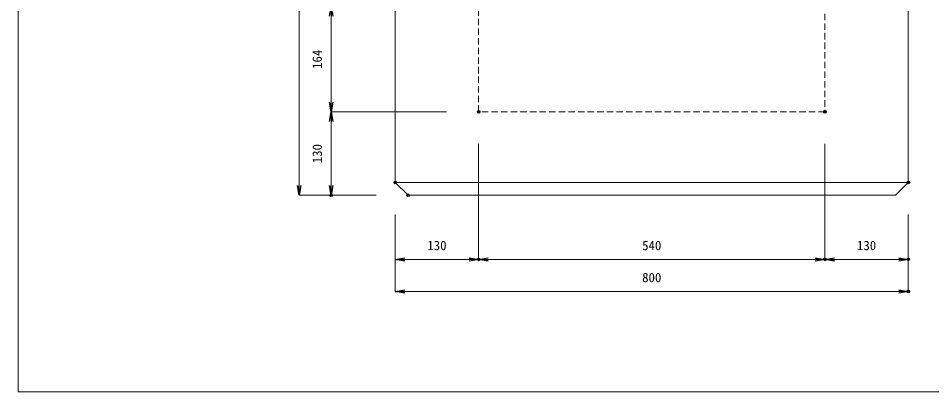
# Model space of a CAD drawing. Units: millimetres, scale not verified. Extents: x -4245 to -355, y 672 to 3512.
# Drawn here: x -4245 to -2821, y 672 to 1255 of the extents above; entities that cross this region are included whole.
import ezdxf
from ezdxf.enums import TextEntityAlignment as Align

# ---------------------------------------------------------------- set-up
doc = ezdxf.new("R2010")
doc.units = ezdxf.units.MM
doc.header["$LTSCALE"] = 20
doc.header["$PDMODE"] = 32
doc.header["$PDSIZE"] = 4
doc.linetypes.add('USER1', pattern=[0.75, 0.5, -0.25])
doc.layers.add('0-0_0', color=7, linetype='Continuous')
doc.layers.add('0-2_DEFPOINTS', color=7, linetype='Continuous')
for name, color, linetype, lineweight in [('0-1_TITLE', 7, 'Continuous', 18), ('0-3_KIJUN', 3, 'Continuous', 18), ('0-5_SUNPO', 3, 'Continuous', 18)]:
    doc.layers.add(name, color=color, linetype=linetype, lineweight=lineweight)
doc.styles.add('ＭＳ ゴシック', font='')
doc.styles.get('ＭＳ ゴシック').set_extended_font_data('MS Gothic')

# ---------------------------------------------------------------- blocks, each defined once
blk = doc.blocks.new('_OPEN')
at = {"layer": '0-0_0'}
blk.add_line((0, 0), (-1, 0), dxfattribs=at)
blk.add_lwpolyline([(-1, 0.167), (0, 0), (-1, -0.167)], dxfattribs=at)
blk = doc.blocks.new('D15')
at = {"layer": '0-2_DEFPOINTS'}
for p in [(717.95, 734.88), (487.95, 604.88), (607.95, 604.88)]:
    blk.add_point(p, dxfattribs=at)
at = {"layer": '0-5_SUNPO'}
for p, q in [((667.95, 734.88), (487.95, 734.88)), ((487.95, 719.88), (487.95, 619.88)), ((557.95, 604.88), (487.95, 604.88))]:
    blk.add_line(p, q, dxfattribs=at)
at = {"layer": '0-5_SUNPO', "xscale": 15, "yscale": 15}
for p, rotation in [((487.95, 734.88), 90), ((487.95, 604.88), 270)]:
    blk.add_blockref('_OPEN', p, dxfattribs=dict(at, rotation=rotation))
at = {"layer": '0-5_SUNPO', "color": 7, "style": 'ＭＳ ゴシック'}
blk.add_text('130', height=14.66, rotation=90, dxfattribs=at).set_placement((477.95, 654.88), align=Align.BOTTOM_LEFT)
blk = doc.blocks.new('D16')
at = {"layer": '0-2_DEFPOINTS'}
for p in [(717.95, 734.88), (587.95, 624.88), (717.95, 504.88)]:
    blk.add_point(p, dxfattribs=at)
at = {"layer": '0-5_SUNPO'}
for p, q in [((717.95, 684.88), (717.95, 504.88)), ((587.95, 574.88), (587.95, 504.88)), ((602.95, 504.88), (702.95, 504.88))]:
    blk.add_line(p, q, dxfattribs=at)
at = {"layer": '0-5_SUNPO', "xscale": 15, "yscale": 15, "rotation": 180}
blk.add_blockref('_OPEN', (587.95, 504.88), dxfattribs=at)
at = {"layer": '0-5_SUNPO', "xscale": 15, "yscale": 15}
blk.add_blockref('_OPEN', (717.95, 504.88), dxfattribs=at)
at = {"layer": '0-5_SUNPO', "color": 7, "style": 'ＭＳ ゴシック'}
blk.add_text('130', height=14.66, dxfattribs=at).set_placement((637.95, 514.88), align=Align.BOTTOM_LEFT)
blk = doc.blocks.new('D17')
at = {"layer": '0-2_DEFPOINTS'}
for p in [(717.95, 734.88), (1257.95, 734.88), (1257.95, 504.88)]:
    blk.add_point(p, dxfattribs=at)
at = {"layer": '0-5_SUNPO'}
for p, q in [((717.95, 684.88), (717.95, 504.88)), ((1257.95, 684.88), (1257.95, 504.88)), ((732.95, 504.88), (1242.95, 504.88))]:
    blk.add_line(p, q, dxfattribs=at)
at = {"layer": '0-5_SUNPO', "xscale": 15, "yscale": 15, "rotation": 180}
blk.add_blockref('_OPEN', (717.95, 504.88), dxfattribs=at)
at = {"layer": '0-5_SUNPO', "xscale": 15, "yscale": 15}
blk.add_blockref('_OPEN', (1257.95, 504.88), dxfattribs=at)
at = {"layer": '0-5_SUNPO', "color": 7, "style": 'ＭＳ ゴシック'}
blk.add_text('540', height=14.66, dxfattribs=at).set_placement((972.95, 514.88), align=Align.BOTTOM_LEFT)
blk = doc.blocks.new('D18')
at = {"layer": '0-2_DEFPOINTS'}
for p in [(1257.95, 734.88), (1387.95, 624.88), (1387.95, 504.88)]:
    blk.add_point(p, dxfattribs=at)
at = {"layer": '0-5_SUNPO'}
for p, q in [((1257.95, 684.88), (1257.95, 504.88)), ((1387.95, 574.88), (1387.95, 504.88)), ((1272.95, 504.88), (1372.95, 504.88))]:
    blk.add_line(p, q, dxfattribs=at)
at = {"layer": '0-5_SUNPO', "xscale": 15, "yscale": 15, "rotation": 180}
blk.add_blockref('_OPEN', (1257.95, 504.88), dxfattribs=at)
at = {"layer": '0-5_SUNPO', "xscale": 15, "yscale": 15}
blk.add_blockref('_OPEN', (1387.95, 504.88), dxfattribs=at)
at = {"layer": '0-5_SUNPO', "color": 7, "style": 'ＭＳ ゴシック'}
blk.add_text('130', height=14.66, dxfattribs=at).set_placement((1307.95, 514.88), align=Align.BOTTOM_LEFT)
blk = doc.blocks.new('D19')
at = {"layer": '0-2_DEFPOINTS'}
for p in [(587.95, 624.88), (1387.95, 624.88), (1387.95, 454.88)]:
    blk.add_point(p, dxfattribs=at)
at = {"layer": '0-5_SUNPO'}
for p, q in [((587.95, 574.88), (587.95, 454.88)), ((1387.95, 574.88), (1387.95, 454.88)), ((602.95, 454.88), (1372.95, 454.88))]:
    blk.add_line(p, q, dxfattribs=at)
at = {"layer": '0-5_SUNPO', "xscale": 15, "yscale": 15, "rotation": 180}
blk.add_blockref('_OPEN', (587.95, 454.88), dxfattribs=at)
at = {"layer": '0-5_SUNPO', "xscale": 15, "yscale": 15}
blk.add_blockref('_OPEN', (1387.95, 454.88), dxfattribs=at)
at = {"layer": '0-5_SUNPO', "color": 7, "style": 'ＭＳ ゴシック'}
blk.add_text('800', height=14.66, dxfattribs=at).set_placement((972.95, 464.88), align=Align.BOTTOM_LEFT)
blk = doc.blocks.new('D24')
at = {"layer": '0-2_DEFPOINTS'}
for p in [(487.95, 898.88), (987.95, 898.88), (717.95, 734.88)]:
    blk.add_point(p, dxfattribs=at)
at = {"layer": '0-5_SUNPO'}
for p, q in [((937.95, 898.88), (487.95, 898.88)), ((487.95, 749.88), (487.95, 883.88)), ((667.95, 734.88), (487.95, 734.88))]:
    blk.add_line(p, q, dxfattribs=at)
at = {"layer": '0-5_SUNPO', "xscale": 15, "yscale": 15}
for p, rotation in [((487.95, 898.88), 90), ((487.95, 734.88), 270)]:
    blk.add_blockref('_OPEN', p, dxfattribs=dict(at, rotation=rotation))
at = {"layer": '0-5_SUNPO', "color": 7, "style": 'ＭＳ ゴシック'}
blk.add_text('164', height=14.66, rotation=90, dxfattribs=at).set_placement((477.95, 801.88), align=Align.BOTTOM_LEFT)
blk = doc.blocks.new('D27')
at = {"layer": '0-2_DEFPOINTS'}
for p in [(437.95, 1718.88), (587.95, 1718.88), (607.95, 604.88)]:
    blk.add_point(p, dxfattribs=at)
at = {"layer": '0-5_SUNPO'}
for p, q in [((537.95, 1718.88), (437.95, 1718.88)), ((437.95, 619.88), (437.95, 1703.88)), ((557.95, 604.88), (437.95, 604.88))]:
    blk.add_line(p, q, dxfattribs=at)
at = {"layer": '0-5_SUNPO', "xscale": 15, "yscale": 15}
for p, rotation in [((437.95, 1718.88), 90), ((437.95, 604.88), 270)]:
    blk.add_blockref('_OPEN', p, dxfattribs=dict(at, rotation=rotation))
at = {"layer": '0-5_SUNPO', "color": 7, "style": 'ＭＳ ゴシック'}
blk.add_text('1114', height=14.66, rotation=90, dxfattribs=at).set_placement((427.95, 1141.88), align=Align.BOTTOM_LEFT)

msp = doc.modelspace()

# ---------------------------------------------------------------- linework, layer by layer
at = {"layer": '0-1_TITLE', "color": 2}
msp.add_lwpolyline([(-4245.22, 672.37), (-355.22, 672.37), (-355.22, 3512.37), (-4245.22, 3512.37)], close=True, dxfattribs=at)
at = {"layer": '0-3_KIJUN', "color": 7}
msp.add_line((-2857.27, 998.69), (-3657.27, 998.69), dxfattribs=at)
msp.add_lwpolyline([(-3007.27, 2011.69), (-2920.27, 2011.69), (-2917.27, 2092.69), (-2857.27, 2092.69), (-2857.27, 998.69), (-2877.27, 978.69), (-3637.27, 978.69), (-3657.27, 998.69), (-3657.27, 2092.69), (-3597.27, 2092.69), (-3594.27, 2011.69), (-3507.27, 2011.69), (-3507.27, 1761.69), (-3502.27, 1517.69)], dxfattribs=at)
at = {"layer": '0-3_KIJUN', "color": 7, "linetype": 'USER1'}
msp.add_lwpolyline([(-2987.27, 2011.69), (-2987.27, 1108.69), (-3527.27, 1108.69), (-3527.27, 2011.69)], dxfattribs=at)

# ---------------------------------------------------------------- block references
at = {"layer": '0-5_SUNPO'}
for name in ['D27', 'D24', 'D15', 'D16', 'D17', 'D18', 'D19']:
    msp.add_blockref(name, (-4245.22, 373.81), dxfattribs=at)

doc.saveas('drawing.dxf')
